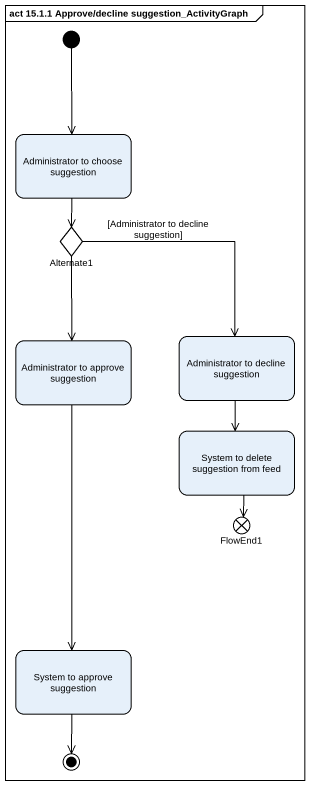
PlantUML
@startuml
mainframe act 15.1.1 Approve/decline suggestion_ActivityGraph
hide empty description
state "Administrator to choose suggestion" as Administrator_to_choose
state Alternate1 <<choice>>
state "Administrator to approve suggestion" as Administrator_to_approve
state "Administrator to decline suggestion" as Administrator_to_decline
state "System to delete suggestion from feed" as System_to_delete_suggestion
state FlowEnd1 <<end>>
state "System to approve suggestion" as System_to_approve_suggestion
[*] --> Administrator_to_choose
Administrator_to_choose --> Alternate1
Alternate1 --> Administrator_to_approve
Alternate1 --> Administrator_to_decline : [Administrator to decline suggestion]
Administrator_to_approve --> System_to_approve_suggestion
Administrator_to_decline --> System_to_delete_suggestion
System_to_delete_suggestion --> FlowEnd1
System_to_approve_suggestion --> [*]
@enduml
